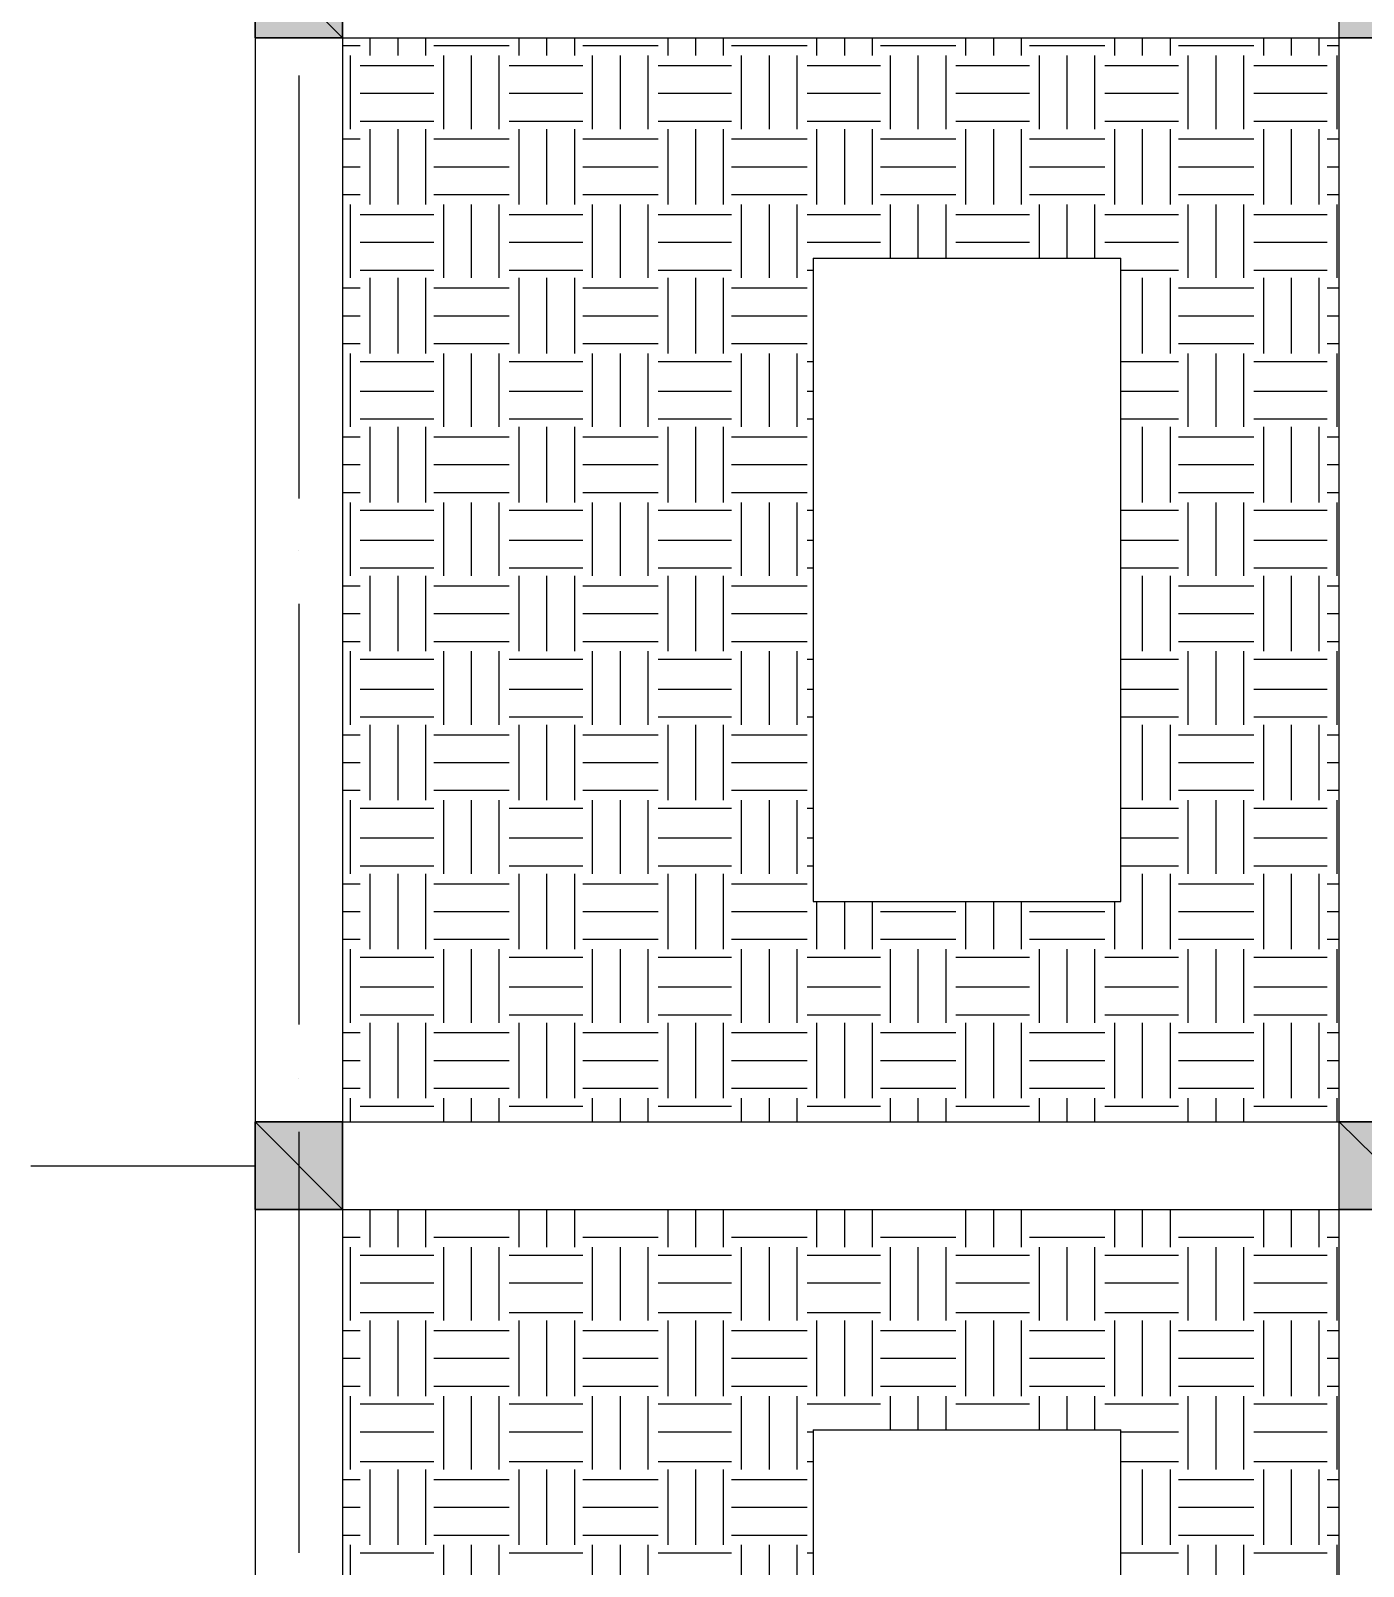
# Model space of a CAD drawing. Header units: millimetres. Extents: x 3504 to 3889, y 1729 to 1927.
# Drawn here: x 3544.13 to 3572.54, y 1778.69 to 1811.43 of the extents above; entities that cross this region are included whole.
import ezdxf

# ---------------------------------------------------------------- set-up
doc = ezdxf.new("R2010")
doc.units = ezdxf.units.MM

msp = doc.modelspace()

# ---------------------------------------------------------------- hatches: boundary and pattern name
at = {"true_color": 0x000000}
h = msp.add_hatch(color=18, dxfattribs=at)
h.paths.add_polyline_path([(3550.776, 1813.142), (3548.914, 1813.142), (3550.776, 1811.279)])
h.paths.add_polyline_path([(3548.914, 1813.142), (3550.776, 1811.279), (3548.914, 1811.279)])
h = msp.add_hatch(color=18, dxfattribs=at)
h.paths.add_polyline_path([(3573.933, 1813.142), (3572.028, 1813.142), (3573.933, 1811.279)])
h.paths.add_polyline_path([(3572.028, 1813.142), (3573.933, 1811.279), (3572.028, 1811.279)])
h = msp.add_hatch(color=18, dxfattribs=at)
h.paths.add_polyline_path([(3550.776, 1788.165), (3548.914, 1788.165), (3550.776, 1786.303)])
h.paths.add_polyline_path([(3548.914, 1788.165), (3550.776, 1786.303), (3548.914, 1786.303)])
h = msp.add_hatch(color=18, dxfattribs=at)
h.paths.add_polyline_path([(3573.933, 1788.165), (3572.028, 1788.165), (3573.933, 1786.303)])
h.paths.add_polyline_path([(3572.028, 1788.165), (3573.933, 1786.303), (3572.028, 1786.303)])

# ---------------------------------------------------------------- linework, layer by layer
at = {"color": 18, "linetype": 'Continuous', "lineweight": -2, "true_color": 0x000000}
for p, q in [((3548.914, 1886.252), (3548.914, 1736.9)), ((3550.776, 1885.363), (3550.776, 1736.9)), ((3572.028, 1761.919), (3572.028, 1813.142)), ((3548.914, 1811.279), (3668.294, 1811.279)), ((3551.369, 1810.898), (3551.369, 1811.279)), ((3551.962, 1810.898), (3551.962, 1811.279)), ((3552.554, 1810.898), (3552.554, 1811.279)), ((3554.544, 1810.898), (3554.544, 1811.279)), ((3555.137, 1810.898), (3555.137, 1811.279)), ((3555.729, 1810.898), (3555.729, 1811.279)), ((3557.719, 1810.898), (3557.719, 1811.279)), ((3558.312, 1810.898), (3558.312, 1811.279)), ((3558.904, 1810.898), (3558.904, 1811.279)), ((3560.894, 1810.898), (3560.894, 1811.279)), ((3561.487, 1810.898), (3561.487, 1811.279)), ((3562.079, 1810.898), (3562.079, 1811.279)), ((3564.069, 1810.898), (3564.069, 1811.279)), ((3564.662, 1810.898), (3564.662, 1811.279)), ((3565.254, 1810.898), (3565.254, 1811.279)), ((3567.244, 1810.898), (3567.244, 1811.279)), ((3567.837, 1810.898), (3567.837, 1811.279)), ((3568.429, 1810.898), (3568.429, 1811.279)), ((3570.419, 1810.898), (3570.419, 1811.279)), ((3571.012, 1810.898), (3571.012, 1811.279)), ((3571.604, 1810.898), (3571.604, 1811.279)), ((3550.776, 1811.11), (3551.157, 1811.11)), ((3550.946, 1809.332), (3550.946, 1810.898)), ((3552.724, 1811.11), (3554.332, 1811.11)), ((3552.935, 1809.332), (3552.935, 1810.898)), ((3553.528, 1809.332), (3553.528, 1810.898)), ((3554.121, 1809.332), (3554.121, 1810.898)), ((3555.899, 1811.11), (3557.507, 1811.11)), ((3556.11, 1809.332), (3556.11, 1810.898)), ((3556.703, 1809.332), (3556.703, 1810.898)), ((3557.296, 1809.332), (3557.296, 1810.898)), ((3559.074, 1811.11), (3560.682, 1811.11)), ((3559.285, 1809.332), (3559.285, 1810.898)), ((3559.878, 1809.332), (3559.878, 1810.898)), ((3560.471, 1809.332), (3560.471, 1810.898)), ((3562.249, 1811.11), (3563.857, 1811.11)), ((3562.46, 1809.332), (3562.46, 1810.898)), ((3563.053, 1809.332), (3563.053, 1810.898)), ((3563.646, 1809.332), (3563.646, 1810.898)), ((3565.424, 1811.11), (3567.032, 1811.11)), ((3565.635, 1809.332), (3565.635, 1810.898)), ((3566.228, 1809.332), (3566.228, 1810.898)), ((3566.821, 1809.332), (3566.821, 1810.898)), ((3568.599, 1811.11), (3570.207, 1811.11)), ((3568.81, 1809.332), (3568.81, 1810.898)), ((3569.403, 1809.332), (3569.403, 1810.898)), ((3569.996, 1809.332), (3569.996, 1810.898)), ((3571.774, 1811.11), (3572.028, 1811.11)), ((3571.985, 1809.332), (3571.985, 1810.898)), ((3551.157, 1810.687), (3552.724, 1810.687)), ((3554.332, 1810.687), (3555.899, 1810.687)), ((3557.507, 1810.687), (3559.074, 1810.687)), ((3560.682, 1810.687), (3562.249, 1810.687)), ((3563.857, 1810.687), (3565.424, 1810.687)), ((3567.032, 1810.687), (3568.599, 1810.687)), ((3570.207, 1810.687), (3571.774, 1810.687)), ((3549.845, 1810.475), (3549.845, 1801.458)), ((3551.157, 1810.094), (3552.724, 1810.094)), ((3554.332, 1810.094), (3555.899, 1810.094)), ((3557.507, 1810.094), (3559.074, 1810.094)), ((3560.682, 1810.094), (3562.249, 1810.094)), ((3563.857, 1810.094), (3565.424, 1810.094)), ((3567.032, 1810.094), (3568.599, 1810.094)), ((3570.207, 1810.094), (3571.774, 1810.094)), ((3551.157, 1809.501), (3552.724, 1809.501)), ((3551.369, 1807.723), (3551.369, 1809.332)), ((3551.962, 1807.723), (3551.962, 1809.332)), ((3552.554, 1807.723), (3552.554, 1809.332)), ((3554.332, 1809.501), (3555.899, 1809.501)), ((3554.544, 1807.723), (3554.544, 1809.332)), ((3555.137, 1807.723), (3555.137, 1809.332)), ((3555.729, 1807.723), (3555.729, 1809.332)), ((3557.507, 1809.501), (3559.074, 1809.501)), ((3557.719, 1807.723), (3557.719, 1809.332)), ((3558.312, 1807.723), (3558.312, 1809.332)), ((3558.904, 1807.723), (3558.904, 1809.332)), ((3560.682, 1809.501), (3562.249, 1809.501)), ((3560.894, 1807.723), (3560.894, 1809.332)), ((3561.487, 1807.723), (3561.487, 1809.332)), ((3562.079, 1807.723), (3562.079, 1809.332)), ((3563.857, 1809.501), (3565.424, 1809.501)), ((3564.069, 1807.723), (3564.069, 1809.332)), ((3564.662, 1807.723), (3564.662, 1809.332)), ((3565.254, 1807.723), (3565.254, 1809.332)), ((3567.032, 1809.501), (3568.599, 1809.501)), ((3567.244, 1807.723), (3567.244, 1809.332)), ((3567.837, 1807.723), (3567.837, 1809.332)), ((3568.429, 1807.723), (3568.429, 1809.332)), ((3570.207, 1809.501), (3571.774, 1809.501)), ((3570.419, 1807.723), (3570.419, 1809.332)), ((3571.012, 1807.723), (3571.012, 1809.332)), ((3571.604, 1807.723), (3571.604, 1809.332)), ((3550.776, 1809.12), (3551.157, 1809.12)), ((3552.724, 1809.12), (3554.332, 1809.12)), ((3555.899, 1809.12), (3557.507, 1809.12)), ((3559.074, 1809.12), (3560.682, 1809.12)), ((3562.249, 1809.12), (3563.857, 1809.12)), ((3565.424, 1809.12), (3567.032, 1809.12)), ((3568.599, 1809.12), (3570.207, 1809.12)), ((3571.774, 1809.12), (3572.028, 1809.12)), ((3550.776, 1808.528), (3551.157, 1808.528)), ((3552.724, 1808.528), (3554.332, 1808.528)), ((3555.899, 1808.528), (3557.507, 1808.528)), ((3559.074, 1808.528), (3560.682, 1808.528)), ((3562.249, 1808.528), (3563.857, 1808.528)), ((3565.424, 1808.528), (3567.032, 1808.528)), ((3568.599, 1808.528), (3570.207, 1808.528)), ((3571.774, 1808.528), (3572.028, 1808.528)), ((3550.776, 1807.935), (3551.157, 1807.935)), ((3552.724, 1807.935), (3554.332, 1807.935)), ((3555.899, 1807.935), (3557.507, 1807.935)), ((3559.074, 1807.935), (3560.682, 1807.935)), ((3562.249, 1807.935), (3563.857, 1807.935)), ((3565.424, 1807.935), (3567.032, 1807.935)), ((3568.599, 1807.935), (3570.207, 1807.935)), ((3571.774, 1807.935), (3572.028, 1807.935)), ((3550.946, 1806.157), (3550.946, 1807.723)), ((3552.935, 1806.157), (3552.935, 1807.723)), ((3553.528, 1806.157), (3553.528, 1807.723)), ((3554.121, 1806.157), (3554.121, 1807.723)), ((3556.11, 1806.157), (3556.11, 1807.723)), ((3556.703, 1806.157), (3556.703, 1807.723)), ((3557.296, 1806.157), (3557.296, 1807.723)), ((3559.285, 1806.157), (3559.285, 1807.723)), ((3559.878, 1806.157), (3559.878, 1807.723)), ((3560.471, 1806.157), (3560.471, 1807.723)), ((3562.46, 1806.58), (3562.46, 1807.723)), ((3563.053, 1806.58), (3563.053, 1807.723)), ((3563.646, 1806.58), (3563.646, 1807.723)), ((3565.635, 1806.58), (3565.635, 1807.723)), ((3566.228, 1806.58), (3566.228, 1807.723)), ((3566.821, 1806.58), (3566.821, 1807.723)), ((3568.81, 1806.157), (3568.81, 1807.723)), ((3569.403, 1806.157), (3569.403, 1807.723)), ((3569.996, 1806.157), (3569.996, 1807.723)), ((3571.985, 1806.157), (3571.985, 1807.723)), ((3551.157, 1807.512), (3552.724, 1807.512)), ((3554.332, 1807.512), (3555.899, 1807.512)), ((3557.507, 1807.512), (3559.074, 1807.512)), ((3560.682, 1807.512), (3562.249, 1807.512)), ((3563.857, 1807.512), (3565.424, 1807.512)), ((3567.032, 1807.512), (3568.599, 1807.512)), ((3570.207, 1807.512), (3571.774, 1807.512)), ((3551.157, 1806.919), (3552.724, 1806.919)), ((3554.332, 1806.919), (3555.899, 1806.919)), ((3557.507, 1806.919), (3559.074, 1806.919)), ((3560.682, 1806.919), (3562.249, 1806.919)), ((3563.857, 1806.919), (3565.424, 1806.919)), ((3567.032, 1806.919), (3568.599, 1806.919)), ((3570.207, 1806.919), (3571.774, 1806.919)), ((3560.809, 1806.58), (3560.809, 1792.864)), ((3560.809, 1806.58), (3567.371, 1806.58)), ((3567.371, 1792.864), (3567.371, 1806.58)), ((3551.157, 1806.326), (3552.724, 1806.326)), ((3554.332, 1806.326), (3555.899, 1806.326)), ((3557.507, 1806.326), (3559.074, 1806.326)), ((3560.682, 1806.326), (3560.809, 1806.326)), ((3567.371, 1806.326), (3568.599, 1806.326)), ((3570.207, 1806.326), (3571.774, 1806.326)), ((3550.776, 1805.945), (3551.157, 1805.945)), ((3551.369, 1804.548), (3551.369, 1806.157)), ((3551.962, 1804.548), (3551.962, 1806.157)), ((3552.554, 1804.548), (3552.554, 1806.157)), ((3552.724, 1805.945), (3554.332, 1805.945)), ((3554.544, 1804.548), (3554.544, 1806.157)), ((3555.137, 1804.548), (3555.137, 1806.157)), ((3555.729, 1804.548), (3555.729, 1806.157)), ((3555.899, 1805.945), (3557.507, 1805.945)), ((3557.719, 1804.548), (3557.719, 1806.157)), ((3558.312, 1804.548), (3558.312, 1806.157)), ((3558.904, 1804.548), (3558.904, 1806.157)), ((3559.074, 1805.945), (3560.682, 1805.945)), ((3567.837, 1804.548), (3567.837, 1806.157)), ((3568.429, 1804.548), (3568.429, 1806.157)), ((3568.599, 1805.945), (3570.207, 1805.945)), ((3570.419, 1804.548), (3570.419, 1806.157)), ((3571.012, 1804.548), (3571.012, 1806.157)), ((3571.604, 1804.548), (3571.604, 1806.157)), ((3571.774, 1805.945), (3572.028, 1805.945)), ((3550.776, 1805.353), (3551.157, 1805.353)), ((3552.724, 1805.353), (3554.332, 1805.353)), ((3555.899, 1805.353), (3557.507, 1805.353)), ((3559.074, 1805.353), (3560.682, 1805.353)), ((3568.599, 1805.353), (3570.207, 1805.353)), ((3571.774, 1805.353), (3572.028, 1805.353)), ((3550.776, 1804.76), (3551.157, 1804.76)), ((3552.724, 1804.76), (3554.332, 1804.76)), ((3555.899, 1804.76), (3557.507, 1804.76)), ((3559.074, 1804.76), (3560.682, 1804.76)), ((3568.599, 1804.76), (3570.207, 1804.76)), ((3571.774, 1804.76), (3572.028, 1804.76)), ((3550.946, 1802.982), (3550.946, 1804.548)), ((3551.157, 1804.379), (3552.724, 1804.379)), ((3552.935, 1802.982), (3552.935, 1804.548)), ((3553.528, 1802.982), (3553.528, 1804.548)), ((3554.121, 1802.982), (3554.121, 1804.548)), ((3554.332, 1804.379), (3555.899, 1804.379)), ((3556.11, 1802.982), (3556.11, 1804.548)), ((3556.703, 1802.982), (3556.703, 1804.548)), ((3557.296, 1802.982), (3557.296, 1804.548)), ((3557.507, 1804.379), (3559.074, 1804.379)), ((3559.285, 1802.982), (3559.285, 1804.548)), ((3559.878, 1802.982), (3559.878, 1804.548)), ((3560.471, 1802.982), (3560.471, 1804.548)), ((3560.682, 1804.379), (3560.809, 1804.379)), ((3567.371, 1804.379), (3568.599, 1804.379)), ((3568.81, 1802.982), (3568.81, 1804.548)), ((3569.403, 1802.982), (3569.403, 1804.548)), ((3569.996, 1802.982), (3569.996, 1804.548)), ((3570.207, 1804.379), (3571.774, 1804.379)), ((3571.985, 1802.982), (3571.985, 1804.548)), ((3551.157, 1803.744), (3552.724, 1803.744)), ((3554.332, 1803.744), (3555.899, 1803.744)), ((3557.507, 1803.744), (3559.074, 1803.744)), ((3560.682, 1803.744), (3560.809, 1803.744)), ((3567.371, 1803.744), (3568.599, 1803.744)), ((3570.207, 1803.744), (3571.774, 1803.744)), ((3551.157, 1803.151), (3552.724, 1803.151)), ((3551.369, 1801.373), (3551.369, 1802.982)), ((3551.962, 1801.373), (3551.962, 1802.982)), ((3552.554, 1801.373), (3552.554, 1802.982)), ((3554.332, 1803.151), (3555.899, 1803.151)), ((3554.544, 1801.373), (3554.544, 1802.982)), ((3555.137, 1801.373), (3555.137, 1802.982)), ((3555.729, 1801.373), (3555.729, 1802.982)), ((3557.507, 1803.151), (3559.074, 1803.151)), ((3557.719, 1801.373), (3557.719, 1802.982)), ((3558.312, 1801.373), (3558.312, 1802.982)), ((3558.904, 1801.373), (3558.904, 1802.982)), ((3560.682, 1803.151), (3560.809, 1803.151)), ((3567.371, 1803.151), (3568.599, 1803.151)), ((3567.837, 1801.373), (3567.837, 1802.982)), ((3568.429, 1801.373), (3568.429, 1802.982)), ((3570.207, 1803.151), (3571.774, 1803.151)), ((3570.419, 1801.373), (3570.419, 1802.982)), ((3571.012, 1801.373), (3571.012, 1802.982)), ((3571.604, 1801.373), (3571.604, 1802.982)), ((3550.776, 1802.77), (3551.157, 1802.77)), ((3552.724, 1802.77), (3554.332, 1802.77)), ((3555.899, 1802.77), (3557.507, 1802.77)), ((3559.074, 1802.77), (3560.682, 1802.77)), ((3568.599, 1802.77), (3570.207, 1802.77)), ((3571.774, 1802.77), (3572.028, 1802.77)), ((3550.776, 1802.178), (3551.157, 1802.178)), ((3552.724, 1802.178), (3554.332, 1802.178)), ((3555.899, 1802.178), (3557.507, 1802.178)), ((3559.074, 1802.178), (3560.682, 1802.178)), ((3568.599, 1802.178), (3570.207, 1802.178)), ((3571.774, 1802.178), (3572.028, 1802.178)), ((3550.776, 1801.585), (3551.157, 1801.585)), ((3550.946, 1799.807), (3550.946, 1801.373)), ((3552.724, 1801.585), (3554.332, 1801.585)), ((3552.935, 1799.807), (3552.935, 1801.373)), ((3553.528, 1799.807), (3553.528, 1801.373)), ((3554.121, 1799.807), (3554.121, 1801.373)), ((3555.899, 1801.585), (3557.507, 1801.585)), ((3556.11, 1799.807), (3556.11, 1801.373)), ((3556.703, 1799.807), (3556.703, 1801.373)), ((3557.296, 1799.807), (3557.296, 1801.373)), ((3559.074, 1801.585), (3560.682, 1801.585)), ((3559.285, 1799.807), (3559.285, 1801.373)), ((3559.878, 1799.807), (3559.878, 1801.373)), ((3560.471, 1799.807), (3560.471, 1801.373)), ((3568.599, 1801.585), (3570.207, 1801.585)), ((3568.81, 1799.807), (3568.81, 1801.373)), ((3569.403, 1799.807), (3569.403, 1801.373)), ((3569.996, 1799.807), (3569.996, 1801.373)), ((3571.774, 1801.585), (3572.028, 1801.585)), ((3571.985, 1799.807), (3571.985, 1801.373)), ((3551.157, 1801.204), (3552.724, 1801.204)), ((3554.332, 1801.204), (3555.899, 1801.204)), ((3557.507, 1801.204), (3559.074, 1801.204)), ((3560.682, 1801.204), (3560.809, 1801.204)), ((3567.371, 1801.204), (3568.599, 1801.204)), ((3570.207, 1801.204), (3571.774, 1801.204)), ((3549.845, 1800.357), (3549.845, 1800.357)), ((3551.157, 1800.569), (3552.724, 1800.569)), ((3554.332, 1800.569), (3555.899, 1800.569)), ((3557.507, 1800.569), (3559.074, 1800.569)), ((3560.682, 1800.569), (3560.809, 1800.569)), ((3567.371, 1800.569), (3568.599, 1800.569)), ((3570.207, 1800.569), (3571.774, 1800.569)), ((3551.157, 1799.976), (3552.724, 1799.976)), ((3551.369, 1798.198), (3551.369, 1799.807)), ((3551.962, 1798.198), (3551.962, 1799.807)), ((3552.554, 1798.198), (3552.554, 1799.807)), ((3554.332, 1799.976), (3555.899, 1799.976)), ((3554.544, 1798.198), (3554.544, 1799.807)), ((3555.137, 1798.198), (3555.137, 1799.807)), ((3555.729, 1798.198), (3555.729, 1799.807)), ((3557.507, 1799.976), (3559.074, 1799.976)), ((3557.719, 1798.198), (3557.719, 1799.807)), ((3558.312, 1798.198), (3558.312, 1799.807)), ((3558.904, 1798.198), (3558.904, 1799.807)), ((3560.682, 1799.976), (3560.809, 1799.976)), ((3567.371, 1799.976), (3568.599, 1799.976)), ((3567.837, 1798.198), (3567.837, 1799.807)), ((3568.429, 1798.198), (3568.429, 1799.807)), ((3570.207, 1799.976), (3571.774, 1799.976)), ((3570.419, 1798.198), (3570.419, 1799.807)), ((3571.012, 1798.198), (3571.012, 1799.807)), ((3571.604, 1798.198), (3571.604, 1799.807)), ((3550.776, 1799.595), (3551.157, 1799.595)), ((3552.724, 1799.595), (3554.332, 1799.595)), ((3555.899, 1799.595), (3557.507, 1799.595)), ((3559.074, 1799.595), (3560.682, 1799.595)), ((3568.599, 1799.595), (3570.207, 1799.595)), ((3571.774, 1799.595), (3572.028, 1799.595)), ((3549.845, 1799.214), (3549.845, 1790.24)), ((3550.776, 1799.003), (3551.157, 1799.003)), ((3552.724, 1799.003), (3554.332, 1799.003)), ((3555.899, 1799.003), (3557.507, 1799.003)), ((3559.074, 1799.003), (3560.682, 1799.003)), ((3568.599, 1799.003), (3570.207, 1799.003)), ((3571.774, 1799.003), (3572.028, 1799.003)), ((3550.776, 1798.41), (3551.157, 1798.41)), ((3552.724, 1798.41), (3554.332, 1798.41)), ((3555.899, 1798.41), (3557.507, 1798.41)), ((3559.074, 1798.41), (3560.682, 1798.41)), ((3568.599, 1798.41), (3570.207, 1798.41)), ((3571.774, 1798.41), (3572.028, 1798.41)), ((3550.946, 1796.632), (3550.946, 1798.198)), ((3552.935, 1796.632), (3552.935, 1798.198)), ((3553.528, 1796.632), (3553.528, 1798.198)), ((3554.121, 1796.632), (3554.121, 1798.198)), ((3556.11, 1796.632), (3556.11, 1798.198)), ((3556.703, 1796.632), (3556.703, 1798.198)), ((3557.296, 1796.632), (3557.296, 1798.198)), ((3559.285, 1796.632), (3559.285, 1798.198)), ((3559.878, 1796.632), (3559.878, 1798.198)), ((3560.471, 1796.632), (3560.471, 1798.198)), ((3568.81, 1796.632), (3568.81, 1798.198)), ((3569.403, 1796.632), (3569.403, 1798.198)), ((3569.996, 1796.632), (3569.996, 1798.198)), ((3571.985, 1796.632), (3571.985, 1798.198)), ((3551.157, 1798.029), (3552.724, 1798.029)), ((3554.332, 1798.029), (3555.899, 1798.029)), ((3557.507, 1798.029), (3559.074, 1798.029)), ((3560.682, 1798.029), (3560.809, 1798.029)), ((3567.371, 1798.029), (3568.599, 1798.029)), ((3570.207, 1798.029), (3571.774, 1798.029)), ((3551.157, 1797.394), (3552.724, 1797.394)), ((3554.332, 1797.394), (3555.899, 1797.394)), ((3557.507, 1797.394), (3559.074, 1797.394)), ((3560.682, 1797.394), (3560.809, 1797.394)), ((3567.371, 1797.394), (3568.599, 1797.394)), ((3570.207, 1797.394), (3571.774, 1797.394)), ((3551.157, 1796.801), (3552.724, 1796.801)), ((3554.332, 1796.801), (3555.899, 1796.801)), ((3557.507, 1796.801), (3559.074, 1796.801)), ((3560.682, 1796.801), (3560.809, 1796.801)), ((3567.371, 1796.801), (3568.599, 1796.801)), ((3570.207, 1796.801), (3571.774, 1796.801)), ((3550.776, 1796.42), (3551.157, 1796.42)), ((3551.369, 1795.023), (3551.369, 1796.632)), ((3551.962, 1795.023), (3551.962, 1796.632)), ((3552.554, 1795.023), (3552.554, 1796.632)), ((3552.724, 1796.42), (3554.332, 1796.42)), ((3554.544, 1795.023), (3554.544, 1796.632)), ((3555.137, 1795.023), (3555.137, 1796.632)), ((3555.729, 1795.023), (3555.729, 1796.632)), ((3555.899, 1796.42), (3557.507, 1796.42)), ((3557.719, 1795.023), (3557.719, 1796.632)), ((3558.312, 1795.023), (3558.312, 1796.632)), ((3558.904, 1795.023), (3558.904, 1796.632)), ((3559.074, 1796.42), (3560.682, 1796.42)), ((3567.837, 1795.023), (3567.837, 1796.632)), ((3568.429, 1795.023), (3568.429, 1796.632)), ((3568.599, 1796.42), (3570.207, 1796.42)), ((3570.419, 1795.023), (3570.419, 1796.632)), ((3571.012, 1795.023), (3571.012, 1796.632)), ((3571.604, 1795.023), (3571.604, 1796.632)), ((3571.774, 1796.42), (3572.028, 1796.42)), ((3550.776, 1795.828), (3551.157, 1795.828)), ((3552.724, 1795.828), (3554.332, 1795.828)), ((3555.899, 1795.828), (3557.507, 1795.828)), ((3559.074, 1795.828), (3560.682, 1795.828)), ((3568.599, 1795.828), (3570.207, 1795.828)), ((3571.774, 1795.828), (3572.028, 1795.828)), ((3550.776, 1795.235), (3551.157, 1795.235)), ((3552.724, 1795.235), (3554.332, 1795.235)), ((3555.899, 1795.235), (3557.507, 1795.235)), ((3559.074, 1795.235), (3560.682, 1795.235)), ((3568.599, 1795.235), (3570.207, 1795.235)), ((3571.774, 1795.235), (3572.028, 1795.235)), ((3550.946, 1793.457), (3550.946, 1795.023)), ((3551.157, 1794.854), (3552.724, 1794.854)), ((3552.935, 1793.457), (3552.935, 1795.023)), ((3553.528, 1793.457), (3553.528, 1795.023)), ((3554.121, 1793.457), (3554.121, 1795.023)), ((3554.332, 1794.854), (3555.899, 1794.854)), ((3556.11, 1793.457), (3556.11, 1795.023)), ((3556.703, 1793.457), (3556.703, 1795.023)), ((3557.296, 1793.457), (3557.296, 1795.023)), ((3557.507, 1794.854), (3559.074, 1794.854)), ((3559.285, 1793.457), (3559.285, 1795.023)), ((3559.878, 1793.457), (3559.878, 1795.023)), ((3560.471, 1793.457), (3560.471, 1795.023)), ((3560.682, 1794.854), (3560.809, 1794.854)), ((3567.371, 1794.854), (3568.599, 1794.854)), ((3568.81, 1793.457), (3568.81, 1795.023)), ((3569.403, 1793.457), (3569.403, 1795.023)), ((3569.996, 1793.457), (3569.996, 1795.023)), ((3570.207, 1794.854), (3571.774, 1794.854)), ((3571.985, 1793.457), (3571.985, 1795.023)), ((3551.157, 1794.219), (3552.724, 1794.219)), ((3554.332, 1794.219), (3555.899, 1794.219)), ((3557.507, 1794.219), (3559.074, 1794.219)), ((3560.682, 1794.219), (3560.809, 1794.219)), ((3567.371, 1794.219), (3568.599, 1794.219)), ((3570.207, 1794.219), (3571.774, 1794.219)), ((3551.157, 1793.626), (3552.724, 1793.626)), ((3554.332, 1793.626), (3555.899, 1793.626)), ((3557.507, 1793.626), (3559.074, 1793.626)), ((3560.682, 1793.626), (3560.809, 1793.626)), ((3567.371, 1793.626), (3568.599, 1793.626)), ((3570.207, 1793.626), (3571.774, 1793.626)), ((3550.776, 1793.245), (3551.157, 1793.245)), ((3551.369, 1791.848), (3551.369, 1793.457)), ((3551.962, 1791.848), (3551.962, 1793.457)), ((3552.554, 1791.848), (3552.554, 1793.457)), ((3552.724, 1793.245), (3554.332, 1793.245)), ((3554.544, 1791.848), (3554.544, 1793.457)), ((3555.137, 1791.848), (3555.137, 1793.457)), ((3555.729, 1791.848), (3555.729, 1793.457)), ((3555.899, 1793.245), (3557.507, 1793.245)), ((3557.719, 1791.848), (3557.719, 1793.457)), ((3558.312, 1791.848), (3558.312, 1793.457)), ((3558.904, 1791.848), (3558.904, 1793.457)), ((3559.074, 1793.245), (3560.682, 1793.245)), ((3567.837, 1791.848), (3567.837, 1793.457)), ((3568.429, 1791.848), (3568.429, 1793.457)), ((3568.599, 1793.245), (3570.207, 1793.245)), ((3570.419, 1791.848), (3570.419, 1793.457)), ((3571.012, 1791.848), (3571.012, 1793.457)), ((3571.604, 1791.848), (3571.604, 1793.457)), ((3571.774, 1793.245), (3572.028, 1793.245)), ((3560.809, 1792.864), (3567.371, 1792.864)), ((3560.894, 1791.848), (3560.894, 1792.864)), ((3561.487, 1791.848), (3561.487, 1792.864)), ((3562.079, 1791.848), (3562.079, 1792.864)), ((3564.069, 1791.848), (3564.069, 1792.864)), ((3564.662, 1791.848), (3564.662, 1792.864)), ((3565.254, 1791.848), (3565.254, 1792.864)), ((3567.244, 1791.848), (3567.244, 1792.864)), ((3550.776, 1792.653), (3551.157, 1792.653)), ((3552.724, 1792.653), (3554.332, 1792.653)), ((3555.899, 1792.653), (3557.507, 1792.653)), ((3559.074, 1792.653), (3560.682, 1792.653)), ((3562.249, 1792.653), (3563.857, 1792.653)), ((3565.424, 1792.653), (3567.032, 1792.653)), ((3568.599, 1792.653), (3570.207, 1792.653)), ((3571.774, 1792.653), (3572.028, 1792.653)), ((3550.776, 1792.06), (3551.157, 1792.06)), ((3550.946, 1790.282), (3550.946, 1791.848)), ((3552.724, 1792.06), (3554.332, 1792.06)), ((3552.935, 1790.282), (3552.935, 1791.848)), ((3553.528, 1790.282), (3553.528, 1791.848)), ((3554.121, 1790.282), (3554.121, 1791.848)), ((3555.899, 1792.06), (3557.507, 1792.06)), ((3556.11, 1790.282), (3556.11, 1791.848)), ((3556.703, 1790.282), (3556.703, 1791.848)), ((3557.296, 1790.282), (3557.296, 1791.848)), ((3559.074, 1792.06), (3560.682, 1792.06)), ((3559.285, 1790.282), (3559.285, 1791.848)), ((3559.878, 1790.282), (3559.878, 1791.848)), ((3560.471, 1790.282), (3560.471, 1791.848)), ((3562.249, 1792.06), (3563.857, 1792.06)), ((3562.46, 1790.282), (3562.46, 1791.848)), ((3563.053, 1790.282), (3563.053, 1791.848)), ((3563.646, 1790.282), (3563.646, 1791.848)), ((3565.424, 1792.06), (3567.032, 1792.06)), ((3565.635, 1790.282), (3565.635, 1791.848)), ((3566.228, 1790.282), (3566.228, 1791.848)), ((3566.821, 1790.282), (3566.821, 1791.848)), ((3568.599, 1792.06), (3570.207, 1792.06)), ((3568.81, 1790.282), (3568.81, 1791.848)), ((3569.403, 1790.282), (3569.403, 1791.848)), ((3569.996, 1790.282), (3569.996, 1791.848)), ((3571.774, 1792.06), (3572.028, 1792.06)), ((3571.985, 1790.282), (3571.985, 1791.848)), ((3551.157, 1791.679), (3552.724, 1791.679)), ((3554.332, 1791.679), (3555.899, 1791.679)), ((3557.507, 1791.679), (3559.074, 1791.679)), ((3560.682, 1791.679), (3562.249, 1791.679)), ((3563.857, 1791.679), (3565.424, 1791.679)), ((3567.032, 1791.679), (3568.599, 1791.679)), ((3570.207, 1791.679), (3571.774, 1791.679)), ((3551.157, 1791.044), (3552.724, 1791.044)), ((3554.332, 1791.044), (3555.899, 1791.044)), ((3557.507, 1791.044), (3559.074, 1791.044)), ((3560.682, 1791.044), (3562.249, 1791.044)), ((3563.857, 1791.044), (3565.424, 1791.044)), ((3567.032, 1791.044), (3568.599, 1791.044)), ((3570.207, 1791.044), (3571.774, 1791.044)), ((3551.157, 1790.451), (3552.724, 1790.451)), ((3551.369, 1788.673), (3551.369, 1790.282)), ((3551.962, 1788.673), (3551.962, 1790.282)), ((3552.554, 1788.673), (3552.554, 1790.282)), ((3554.332, 1790.451), (3555.899, 1790.451)), ((3554.544, 1788.673), (3554.544, 1790.282)), ((3555.137, 1788.673), (3555.137, 1790.282)), ((3555.729, 1788.673), (3555.729, 1790.282)), ((3557.507, 1790.451), (3559.074, 1790.451)), ((3557.719, 1788.673), (3557.719, 1790.282)), ((3558.312, 1788.673), (3558.312, 1790.282)), ((3558.904, 1788.673), (3558.904, 1790.282)), ((3560.682, 1790.451), (3562.249, 1790.451)), ((3560.894, 1788.673), (3560.894, 1790.282)), ((3561.487, 1788.673), (3561.487, 1790.282)), ((3562.079, 1788.673), (3562.079, 1790.282)), ((3563.857, 1790.451), (3565.424, 1790.451)), ((3564.069, 1788.673), (3564.069, 1790.282)), ((3564.662, 1788.673), (3564.662, 1790.282)), ((3565.254, 1788.673), (3565.254, 1790.282)), ((3567.032, 1790.451), (3568.599, 1790.451)), ((3567.244, 1788.673), (3567.244, 1790.282)), ((3567.837, 1788.673), (3567.837, 1790.282)), ((3568.429, 1788.673), (3568.429, 1790.282)), ((3570.207, 1790.451), (3571.774, 1790.451)), ((3570.419, 1788.673), (3570.419, 1790.282)), ((3571.012, 1788.673), (3571.012, 1790.282)), ((3571.604, 1788.673), (3571.604, 1790.282)), ((3550.776, 1790.07), (3551.157, 1790.07)), ((3552.724, 1790.07), (3554.332, 1790.07)), ((3555.899, 1790.07), (3557.507, 1790.07)), ((3559.074, 1790.07), (3560.682, 1790.07)), ((3562.249, 1790.07), (3563.857, 1790.07)), ((3565.424, 1790.07), (3567.032, 1790.07)), ((3568.599, 1790.07), (3570.207, 1790.07)), ((3571.774, 1790.07), (3572.028, 1790.07)), ((3550.776, 1789.478), (3551.157, 1789.478)), ((3552.724, 1789.478), (3554.332, 1789.478)), ((3555.899, 1789.478), (3557.507, 1789.478)), ((3559.074, 1789.478), (3560.682, 1789.478)), ((3562.249, 1789.478), (3563.857, 1789.478)), ((3565.424, 1789.478), (3567.032, 1789.478)), ((3568.599, 1789.478), (3570.207, 1789.478)), ((3571.774, 1789.478), (3572.028, 1789.478)), ((3549.845, 1789.097), (3549.845, 1789.097)), ((3550.776, 1788.885), (3551.157, 1788.885)), ((3550.946, 1788.165), (3550.946, 1788.673)), ((3552.724, 1788.885), (3554.332, 1788.885)), ((3552.935, 1788.165), (3552.935, 1788.673)), ((3553.528, 1788.165), (3553.528, 1788.673)), ((3554.121, 1788.165), (3554.121, 1788.673)), ((3555.899, 1788.885), (3557.507, 1788.885)), ((3556.11, 1788.165), (3556.11, 1788.673)), ((3556.703, 1788.165), (3556.703, 1788.673)), ((3557.296, 1788.165), (3557.296, 1788.673)), ((3559.074, 1788.885), (3560.682, 1788.885)), ((3559.285, 1788.165), (3559.285, 1788.673)), ((3559.878, 1788.165), (3559.878, 1788.673)), ((3560.471, 1788.165), (3560.471, 1788.673)), ((3562.249, 1788.885), (3563.857, 1788.885)), ((3562.46, 1788.165), (3562.46, 1788.673)), ((3563.053, 1788.165), (3563.053, 1788.673)), ((3563.646, 1788.165), (3563.646, 1788.673)), ((3565.424, 1788.885), (3567.032, 1788.885)), ((3565.635, 1788.165), (3565.635, 1788.673)), ((3566.228, 1788.165), (3566.228, 1788.673)), ((3566.821, 1788.165), (3566.821, 1788.673)), ((3568.599, 1788.885), (3570.207, 1788.885)), ((3568.81, 1788.165), (3568.81, 1788.673)), ((3569.403, 1788.165), (3569.403, 1788.673)), ((3569.996, 1788.165), (3569.996, 1788.673)), ((3571.774, 1788.885), (3572.028, 1788.885)), ((3571.985, 1788.165), (3571.985, 1788.673)), ((3551.157, 1788.504), (3552.724, 1788.504)), ((3554.332, 1788.504), (3555.899, 1788.504)), ((3557.507, 1788.504), (3559.074, 1788.504)), ((3560.682, 1788.504), (3562.249, 1788.504)), ((3563.857, 1788.504), (3565.424, 1788.504)), ((3567.032, 1788.504), (3568.599, 1788.504)), ((3570.207, 1788.504), (3571.774, 1788.504)), ((3548.914, 1788.165), (3573.933, 1788.165)), ((3549.845, 1787.954), (3549.845, 1778.979)), ((3544.13, 1787.234), (3548.914, 1787.234)), ((3548.914, 1786.303), (3573.933, 1786.303)), ((3551.369, 1785.498), (3551.369, 1786.303)), ((3551.962, 1785.498), (3551.962, 1786.303)), ((3552.554, 1785.498), (3552.554, 1786.303)), ((3554.544, 1785.498), (3554.544, 1786.303)), ((3555.137, 1785.498), (3555.137, 1786.303)), ((3555.729, 1785.498), (3555.729, 1786.303)), ((3557.719, 1785.498), (3557.719, 1786.303)), ((3558.312, 1785.498), (3558.312, 1786.303)), ((3558.904, 1785.498), (3558.904, 1786.303)), ((3560.894, 1785.498), (3560.894, 1786.303)), ((3561.487, 1785.498), (3561.487, 1786.303)), ((3562.079, 1785.498), (3562.079, 1786.303)), ((3564.069, 1785.498), (3564.069, 1786.303)), ((3564.662, 1785.498), (3564.662, 1786.303)), ((3565.254, 1785.498), (3565.254, 1786.303)), ((3567.244, 1785.498), (3567.244, 1786.303)), ((3567.837, 1785.498), (3567.837, 1786.303)), ((3568.429, 1785.498), (3568.429, 1786.303)), ((3570.419, 1785.498), (3570.419, 1786.303)), ((3571.012, 1785.498), (3571.012, 1786.303)), ((3571.604, 1785.498), (3571.604, 1786.303)), ((3550.776, 1785.71), (3551.157, 1785.71)), ((3552.724, 1785.71), (3554.332, 1785.71)), ((3555.899, 1785.71), (3557.507, 1785.71)), ((3559.074, 1785.71), (3560.682, 1785.71)), ((3562.249, 1785.71), (3563.857, 1785.71)), ((3565.424, 1785.71), (3567.032, 1785.71)), ((3568.599, 1785.71), (3570.207, 1785.71)), ((3571.774, 1785.71), (3572.028, 1785.71)), ((3550.946, 1783.932), (3550.946, 1785.498)), ((3551.157, 1785.329), (3552.724, 1785.329)), ((3552.935, 1783.932), (3552.935, 1785.498)), ((3553.528, 1783.932), (3553.528, 1785.498)), ((3554.121, 1783.932), (3554.121, 1785.498)), ((3554.332, 1785.329), (3555.899, 1785.329)), ((3556.11, 1783.932), (3556.11, 1785.498)), ((3556.703, 1783.932), (3556.703, 1785.498)), ((3557.296, 1783.932), (3557.296, 1785.498)), ((3557.507, 1785.329), (3559.074, 1785.329)), ((3559.285, 1783.932), (3559.285, 1785.498)), ((3559.878, 1783.932), (3559.878, 1785.498)), ((3560.471, 1783.932), (3560.471, 1785.498)), ((3560.682, 1785.329), (3562.249, 1785.329)), ((3562.46, 1783.932), (3562.46, 1785.498)), ((3563.053, 1783.932), (3563.053, 1785.498)), ((3563.646, 1783.932), (3563.646, 1785.498)), ((3563.857, 1785.329), (3565.424, 1785.329)), ((3565.635, 1783.932), (3565.635, 1785.498)), ((3566.228, 1783.932), (3566.228, 1785.498)), ((3566.821, 1783.932), (3566.821, 1785.498)), ((3567.032, 1785.329), (3568.599, 1785.329)), ((3568.81, 1783.932), (3568.81, 1785.498)), ((3569.403, 1783.932), (3569.403, 1785.498)), ((3569.996, 1783.932), (3569.996, 1785.498)), ((3570.207, 1785.329), (3571.774, 1785.329)), ((3571.985, 1783.932), (3571.985, 1785.498)), ((3551.157, 1784.736), (3552.724, 1784.736)), ((3554.332, 1784.736), (3555.899, 1784.736)), ((3557.507, 1784.736), (3559.074, 1784.736)), ((3560.682, 1784.736), (3562.249, 1784.736)), ((3563.857, 1784.736), (3565.424, 1784.736)), ((3567.032, 1784.736), (3568.599, 1784.736)), ((3570.207, 1784.736), (3571.774, 1784.736)), ((3551.157, 1784.101), (3552.724, 1784.101)), ((3554.332, 1784.101), (3555.899, 1784.101)), ((3557.507, 1784.101), (3559.074, 1784.101)), ((3560.682, 1784.101), (3562.249, 1784.101)), ((3563.857, 1784.101), (3565.424, 1784.101)), ((3567.032, 1784.101), (3568.599, 1784.101)), ((3570.207, 1784.101), (3571.774, 1784.101)), ((3550.776, 1783.72), (3551.157, 1783.72)), ((3551.369, 1782.323), (3551.369, 1783.932)), ((3551.962, 1782.323), (3551.962, 1783.932)), ((3552.554, 1782.323), (3552.554, 1783.932)), ((3552.724, 1783.72), (3554.332, 1783.72)), ((3554.544, 1782.323), (3554.544, 1783.932)), ((3555.137, 1782.323), (3555.137, 1783.932)), ((3555.729, 1782.323), (3555.729, 1783.932)), ((3555.899, 1783.72), (3557.507, 1783.72)), ((3557.719, 1782.323), (3557.719, 1783.932)), ((3558.312, 1782.323), (3558.312, 1783.932)), ((3558.904, 1782.323), (3558.904, 1783.932)), ((3559.074, 1783.72), (3560.682, 1783.72)), ((3560.894, 1782.323), (3560.894, 1783.932)), ((3561.487, 1782.323), (3561.487, 1783.932)), ((3562.079, 1782.323), (3562.079, 1783.932)), ((3562.249, 1783.72), (3563.857, 1783.72)), ((3564.069, 1782.323), (3564.069, 1783.932)), ((3564.662, 1782.323), (3564.662, 1783.932)), ((3565.254, 1782.323), (3565.254, 1783.932)), ((3565.424, 1783.72), (3567.032, 1783.72)), ((3567.244, 1782.323), (3567.244, 1783.932)), ((3567.837, 1782.323), (3567.837, 1783.932)), ((3568.429, 1782.323), (3568.429, 1783.932)), ((3568.599, 1783.72), (3570.207, 1783.72)), ((3570.419, 1782.323), (3570.419, 1783.932)), ((3571.012, 1782.323), (3571.012, 1783.932)), ((3571.604, 1782.323), (3571.604, 1783.932)), ((3571.774, 1783.72), (3572.028, 1783.72)), ((3550.776, 1783.128), (3551.157, 1783.128)), ((3552.724, 1783.128), (3554.332, 1783.128)), ((3555.899, 1783.128), (3557.507, 1783.128)), ((3559.074, 1783.128), (3560.682, 1783.128)), ((3562.249, 1783.128), (3563.857, 1783.128)), ((3565.424, 1783.128), (3567.032, 1783.128)), ((3568.599, 1783.128), (3570.207, 1783.128)), ((3571.774, 1783.128), (3572.028, 1783.128)), ((3550.776, 1782.535), (3551.157, 1782.535)), ((3552.724, 1782.535), (3554.332, 1782.535)), ((3555.899, 1782.535), (3557.507, 1782.535)), ((3559.074, 1782.535), (3560.682, 1782.535)), ((3562.249, 1782.535), (3563.857, 1782.535)), ((3565.424, 1782.535), (3567.032, 1782.535)), ((3568.599, 1782.535), (3570.207, 1782.535)), ((3571.774, 1782.535), (3572.028, 1782.535)), ((3550.946, 1780.757), (3550.946, 1782.323)), ((3551.157, 1782.154), (3552.724, 1782.154)), ((3552.935, 1780.757), (3552.935, 1782.323)), ((3553.528, 1780.757), (3553.528, 1782.323)), ((3554.121, 1780.757), (3554.121, 1782.323)), ((3554.332, 1782.154), (3555.899, 1782.154)), ((3556.11, 1780.757), (3556.11, 1782.323)), ((3556.703, 1780.757), (3556.703, 1782.323)), ((3557.296, 1780.757), (3557.296, 1782.323)), ((3557.507, 1782.154), (3559.074, 1782.154)), ((3559.285, 1780.757), (3559.285, 1782.323)), ((3559.878, 1780.757), (3559.878, 1782.323)), ((3560.471, 1780.757), (3560.471, 1782.323)), ((3560.682, 1782.154), (3562.249, 1782.154)), ((3562.46, 1781.604), (3562.46, 1782.323)), ((3563.053, 1781.604), (3563.053, 1782.323)), ((3563.646, 1781.604), (3563.646, 1782.323)), ((3563.857, 1782.154), (3565.424, 1782.154)), ((3565.635, 1781.604), (3565.635, 1782.323)), ((3566.228, 1781.604), (3566.228, 1782.323)), ((3566.821, 1781.604), (3566.821, 1782.323)), ((3567.032, 1782.154), (3568.599, 1782.154)), ((3568.81, 1780.757), (3568.81, 1782.323)), ((3569.403, 1780.757), (3569.403, 1782.323)), ((3569.996, 1780.757), (3569.996, 1782.323)), ((3570.207, 1782.154), (3571.774, 1782.154)), ((3571.985, 1780.757), (3571.985, 1782.323)), ((3551.157, 1781.561), (3552.724, 1781.561)), ((3554.332, 1781.561), (3555.899, 1781.561)), ((3557.507, 1781.561), (3559.074, 1781.561)), ((3560.682, 1781.561), (3560.809, 1781.561)), ((3560.809, 1781.604), (3560.809, 1748.795)), ((3560.809, 1781.604), (3567.371, 1781.604)), ((3567.371, 1748.795), (3567.371, 1781.604)), ((3567.371, 1781.561), (3568.599, 1781.561)), ((3570.207, 1781.561), (3571.774, 1781.561)), ((3551.157, 1780.926), (3552.724, 1780.926)), ((3551.369, 1779.148), (3551.369, 1780.757)), ((3551.962, 1779.148), (3551.962, 1780.757)), ((3552.554, 1779.148), (3552.554, 1780.757)), ((3554.332, 1780.926), (3555.899, 1780.926)), ((3554.544, 1779.148), (3554.544, 1780.757)), ((3555.137, 1779.148), (3555.137, 1780.757)), ((3555.729, 1779.148), (3555.729, 1780.757)), ((3557.507, 1780.926), (3559.074, 1780.926)), ((3557.719, 1779.148), (3557.719, 1780.757)), ((3558.312, 1779.148), (3558.312, 1780.757)), ((3558.904, 1779.148), (3558.904, 1780.757)), ((3560.682, 1780.926), (3560.809, 1780.926)), ((3567.371, 1780.926), (3568.599, 1780.926)), ((3567.837, 1779.148), (3567.837, 1780.757)), ((3568.429, 1779.148), (3568.429, 1780.757)), ((3570.207, 1780.926), (3571.774, 1780.926)), ((3570.419, 1779.148), (3570.419, 1780.757)), ((3571.012, 1779.148), (3571.012, 1780.757)), ((3571.604, 1779.148), (3571.604, 1780.757)), ((3550.776, 1780.545), (3551.157, 1780.545)), ((3552.724, 1780.545), (3554.332, 1780.545)), ((3555.899, 1780.545), (3557.507, 1780.545)), ((3559.074, 1780.545), (3560.682, 1780.545)), ((3568.599, 1780.545), (3570.207, 1780.545)), ((3571.774, 1780.545), (3572.028, 1780.545)), ((3550.776, 1779.953), (3551.157, 1779.953)), ((3552.724, 1779.953), (3554.332, 1779.953)), ((3555.899, 1779.953), (3557.507, 1779.953)), ((3559.074, 1779.953), (3560.682, 1779.953)), ((3568.599, 1779.953), (3570.207, 1779.953)), ((3571.774, 1779.953), (3572.028, 1779.953)), ((3550.776, 1779.36), (3551.157, 1779.36)), ((3550.946, 1777.582), (3550.946, 1779.148)), ((3552.724, 1779.36), (3554.332, 1779.36)), ((3552.935, 1777.582), (3552.935, 1779.148)), ((3553.528, 1777.582), (3553.528, 1779.148)), ((3554.121, 1777.582), (3554.121, 1779.148)), ((3555.899, 1779.36), (3557.507, 1779.36)), ((3556.11, 1777.582), (3556.11, 1779.148)), ((3556.703, 1777.582), (3556.703, 1779.148)), ((3557.296, 1777.582), (3557.296, 1779.148)), ((3559.074, 1779.36), (3560.682, 1779.36)), ((3559.285, 1777.582), (3559.285, 1779.148)), ((3559.878, 1777.582), (3559.878, 1779.148)), ((3560.471, 1777.582), (3560.471, 1779.148)), ((3568.599, 1779.36), (3570.207, 1779.36)), ((3568.81, 1777.582), (3568.81, 1779.148)), ((3569.403, 1777.582), (3569.403, 1779.148)), ((3569.996, 1777.582), (3569.996, 1779.148)), ((3571.774, 1779.36), (3572.028, 1779.36)), ((3571.985, 1777.582), (3571.985, 1779.148)), ((3551.157, 1778.979), (3552.724, 1778.979)), ((3554.332, 1778.979), (3555.899, 1778.979)), ((3557.507, 1778.979), (3559.074, 1778.979)), ((3560.682, 1778.979), (3560.809, 1778.979)), ((3567.371, 1778.979), (3568.599, 1778.979)), ((3570.207, 1778.979), (3571.774, 1778.979))]:
    msp.add_line(p, q, dxfattribs=at)
for points in [[(3550.776, 1813.142), (3548.914, 1813.142), (3550.776, 1811.279)], [(3548.914, 1813.142), (3550.776, 1811.279), (3548.914, 1811.279)], [(3572.028, 1813.142), (3573.933, 1811.279), (3572.028, 1811.279)], [(3550.776, 1788.165), (3548.914, 1788.165), (3550.776, 1786.303)], [(3548.914, 1788.165), (3550.776, 1786.303), (3548.914, 1786.303)], [(3573.933, 1788.165), (3572.028, 1788.165), (3573.933, 1786.303)], [(3572.028, 1788.165), (3573.933, 1786.303), (3572.028, 1786.303)]]:
    msp.add_lwpolyline(points, close=True, dxfattribs=at)

doc.saveas('drawing.dxf')
